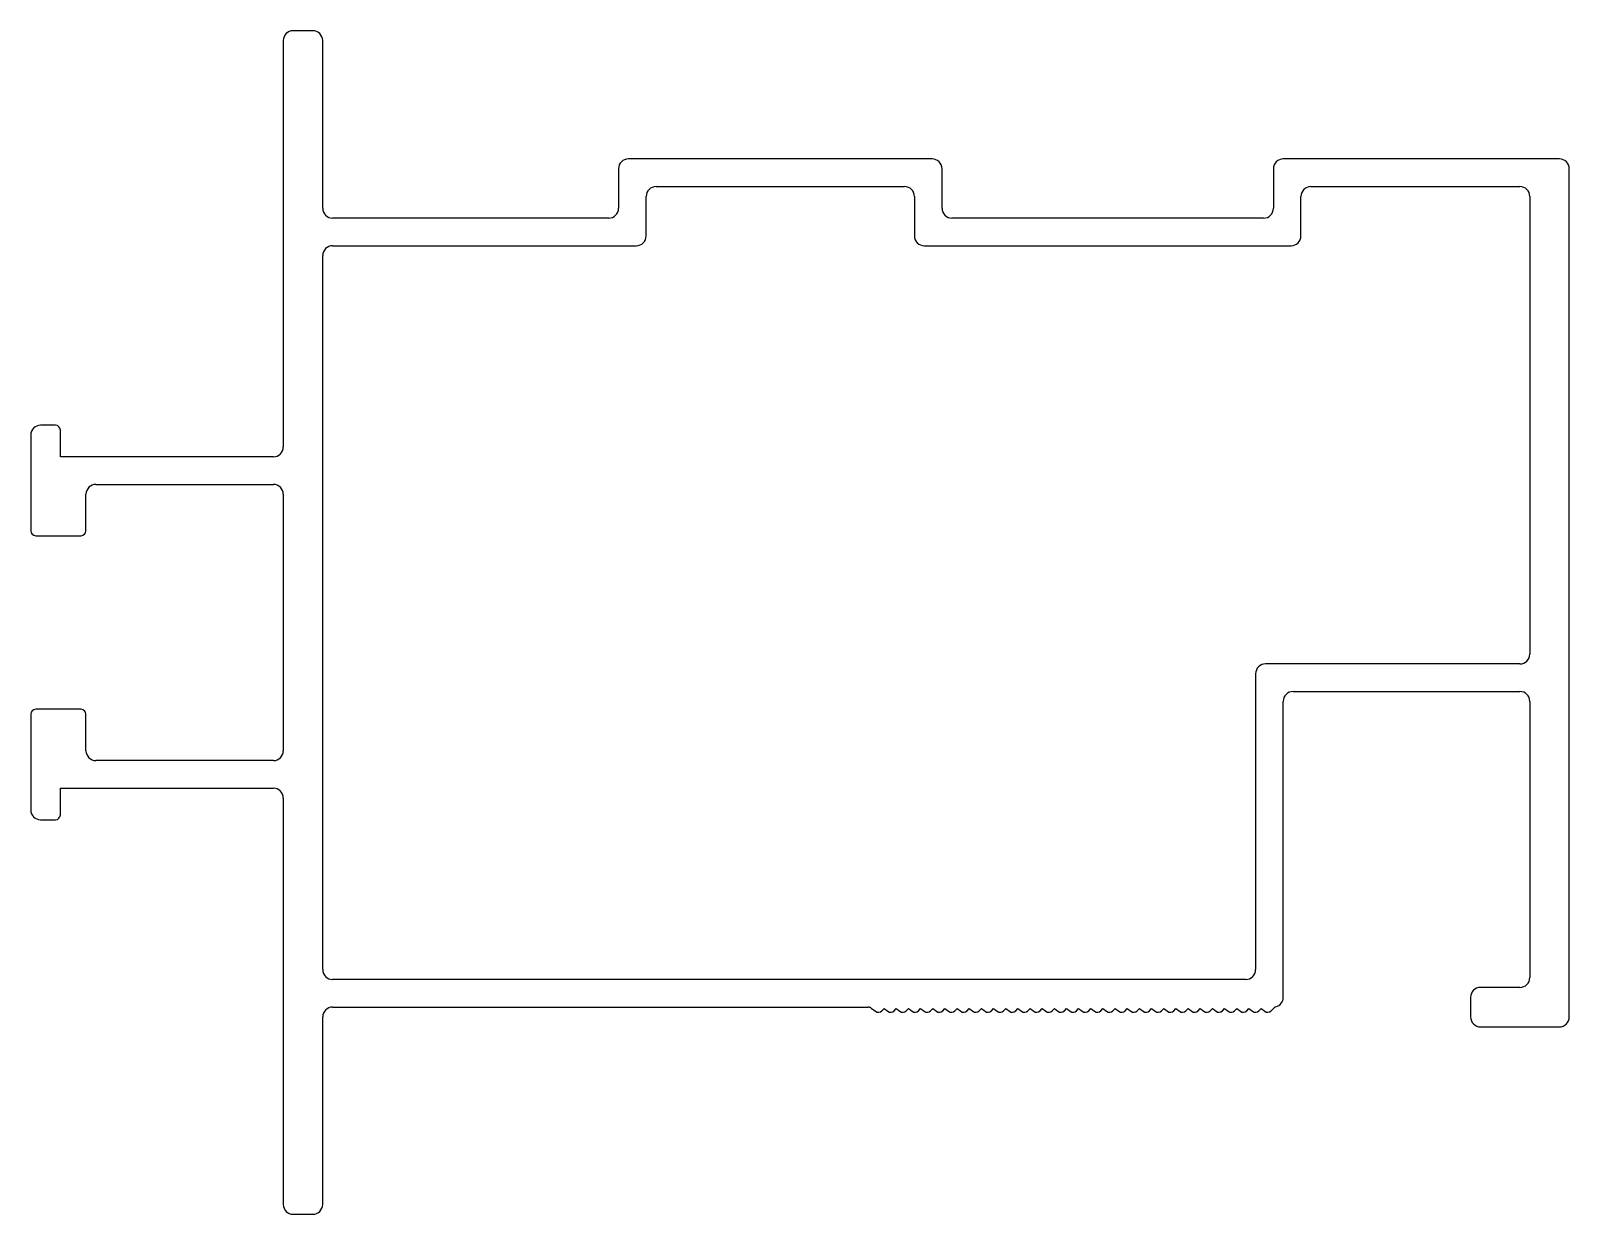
# Model space of a CAD drawing. Extents: x 1551.7 to 1629.7, y 1701.7 to 1761.7.
import ezdxf

# ---------------------------------------------------------------- set-up
doc = ezdxf.new("R2010")
doc.units = 0
doc.layers.get('0').update_dxf_attribs({"linetype": 'CONTINUOUS'})

msp = doc.modelspace()

# ---------------------------------------------------------------- linework, layer by layer
for p, q in [((1565.957, 1761.707), (1564.957, 1761.707)), ((1564.457, 1761.207), (1564.457, 1740.607)), ((1566.457, 1752.707), (1566.457, 1761.207)), ((1597.357, 1755.207), (1581.957, 1755.207)), ((1629.157, 1755.207), (1615.157, 1755.207)), ((1581.457, 1754.707), (1581.457, 1752.707)), ((1597.857, 1752.707), (1597.857, 1754.707)), ((1614.657, 1754.707), (1614.657, 1752.707)), ((1629.657, 1711.707), (1629.657, 1754.707)), ((1583.357, 1753.807), (1595.957, 1753.807)), ((1616.557, 1753.807), (1627.157, 1753.807)), ((1582.857, 1751.307), (1582.857, 1753.307)), ((1596.457, 1753.307), (1596.457, 1751.307)), ((1616.057, 1751.307), (1616.057, 1753.307)), ((1627.657, 1753.307), (1627.657, 1730.107)), ((1580.957, 1752.207), (1566.957, 1752.207)), ((1614.157, 1752.207), (1598.357, 1752.207)), ((1566.957, 1750.807), (1582.357, 1750.807)), ((1596.957, 1750.807), (1615.557, 1750.807)), ((1566.457, 1714.107), (1566.457, 1750.307)), ((1551.657, 1741.207), (1551.657, 1736.357)), ((1552.907, 1741.707), (1552.157, 1741.707)), ((1553.157, 1740.107), (1553.157, 1741.457)), ((1563.957, 1740.107), (1553.157, 1740.107)), ((1554.957, 1738.707), (1563.957, 1738.707)), ((1554.457, 1736.357), (1554.457, 1738.207)), ((1564.457, 1738.207), (1564.457, 1725.207)), ((1551.907, 1736.107), (1554.207, 1736.107)), ((1627.157, 1729.607), (1614.257, 1729.607)), ((1613.757, 1729.106), (1613.757, 1714.107)), ((1615.157, 1712.707), (1615.157, 1727.706)), ((1615.657, 1728.207), (1627.157, 1728.207)), ((1627.657, 1727.706), (1627.657, 1713.707)), ((1551.657, 1727.057), (1551.657, 1722.207)), ((1554.207, 1727.307), (1551.907, 1727.307)), ((1554.457, 1725.207), (1554.457, 1727.057)), ((1563.957, 1724.707), (1554.957, 1724.707)), ((1553.157, 1721.957), (1553.157, 1723.306)), ((1553.157, 1723.306), (1563.957, 1723.306)), ((1564.457, 1722.807), (1564.457, 1702.207)), ((1552.157, 1721.707), (1552.907, 1721.707)), ((1613.257, 1713.607), (1566.957, 1713.607)), ((1627.157, 1713.207), (1625.157, 1713.207)), ((1566.957, 1712.207), (1594.118, 1712.207)), ((1594.265, 1712.159), (1594.49, 1711.995)), ((1594.814, 1712.02), (1594.923, 1712.129)), ((1594.923, 1712.129), (1595.107, 1711.995)), ((1595.431, 1712.02), (1595.539, 1712.129)), ((1595.539, 1712.129), (1595.723, 1711.995)), ((1596.047, 1712.02), (1596.155, 1712.129)), ((1596.155, 1712.129), (1596.34, 1711.995)), ((1596.663, 1712.02), (1596.772, 1712.129)), ((1596.772, 1712.129), (1596.956, 1711.995)), ((1597.28, 1712.02), (1597.388, 1712.129)), ((1597.388, 1712.129), (1597.572, 1711.995)), ((1597.896, 1712.02), (1598.005, 1712.129)), ((1598.005, 1712.129), (1598.189, 1711.995)), ((1598.513, 1712.02), (1598.621, 1712.129)), ((1598.621, 1712.129), (1598.805, 1711.995)), ((1599.129, 1712.02), (1599.237, 1712.129)), ((1599.237, 1712.129), (1599.422, 1711.995)), ((1599.745, 1712.02), (1599.854, 1712.129)), ((1599.854, 1712.129), (1600.038, 1711.995)), ((1600.362, 1712.02), (1600.47, 1712.129)), ((1600.47, 1712.129), (1600.655, 1711.995)), ((1600.978, 1712.02), (1601.087, 1712.129)), ((1601.087, 1712.129), (1601.271, 1711.995)), ((1601.595, 1712.02), (1601.703, 1712.129)), ((1601.703, 1712.129), (1601.887, 1711.995)), ((1602.211, 1712.02), (1602.32, 1712.129)), ((1602.32, 1712.129), (1602.504, 1711.995)), ((1602.828, 1712.02), (1602.936, 1712.129)), ((1602.936, 1712.129), (1603.12, 1711.995)), ((1603.444, 1712.02), (1603.552, 1712.129)), ((1603.552, 1712.129), (1603.737, 1711.995)), ((1604.06, 1712.02), (1604.169, 1712.129)), ((1604.169, 1712.129), (1604.353, 1711.995)), ((1604.677, 1712.02), (1604.785, 1712.129)), ((1604.785, 1712.129), (1604.969, 1711.995)), ((1605.293, 1712.02), (1605.402, 1712.129)), ((1605.402, 1712.129), (1605.586, 1711.995)), ((1605.91, 1712.02), (1606.018, 1712.129)), ((1606.018, 1712.129), (1606.202, 1711.995)), ((1606.526, 1712.02), (1606.634, 1712.129)), ((1606.634, 1712.129), (1606.819, 1711.995)), ((1607.142, 1712.02), (1607.251, 1712.129)), ((1607.251, 1712.129), (1607.435, 1711.995)), ((1607.759, 1712.02), (1607.867, 1712.129)), ((1607.867, 1712.129), (1608.051, 1711.995)), ((1608.375, 1712.02), (1608.484, 1712.129)), ((1608.484, 1712.129), (1608.668, 1711.995)), ((1608.992, 1712.02), (1609.1, 1712.129)), ((1609.1, 1712.129), (1609.284, 1711.995)), ((1609.608, 1712.02), (1609.716, 1712.129)), ((1609.716, 1712.129), (1609.901, 1711.995)), ((1610.224, 1712.02), (1610.333, 1712.129)), ((1610.333, 1712.129), (1610.517, 1711.995)), ((1610.841, 1712.02), (1610.949, 1712.129)), ((1610.949, 1712.129), (1611.134, 1711.995)), ((1611.457, 1712.02), (1611.566, 1712.129)), ((1611.566, 1712.129), (1611.75, 1711.995)), ((1612.074, 1712.02), (1612.182, 1712.129)), ((1612.182, 1712.129), (1612.366, 1711.995)), ((1612.69, 1712.02), (1612.799, 1712.129)), ((1612.799, 1712.129), (1612.983, 1711.995)), ((1613.306, 1712.02), (1613.415, 1712.129)), ((1613.415, 1712.129), (1613.599, 1711.995)), ((1613.923, 1712.02), (1614.031, 1712.129)), ((1614.031, 1712.129), (1614.216, 1711.995)), ((1614.539, 1712.02), (1614.679, 1712.16)), ((1624.657, 1712.707), (1624.657, 1711.707)), ((1566.457, 1702.207), (1566.457, 1711.707)), ((1625.157, 1711.206), (1629.157, 1711.206)), ((1564.957, 1701.707), (1565.957, 1701.707))]:
    msp.add_line(p, q)
for centre, radius, start, end in [((1564.957, 1761.207), 0.5, 89.99732, 179.99585), ((1565.957, 1761.207), 0.5, 0.00415, 90.00268), ((1581.957, 1754.707), 0.5, 89.99732, 179.99585), ((1597.357, 1754.707), 0.5, 0.00415, 89.99585), ((1615.157, 1754.707), 0.5, 90.00415, 179.99585), ((1629.157, 1754.707), 0.5, 0.00415, 90.00268), ((1583.357, 1753.307), 0.5, 89.99732, 179.99585), ((1595.957, 1753.307), 0.5, 0.00415, 89.99585), ((1616.557, 1753.307), 0.5, 90.00415, 179.99585), ((1627.157, 1753.307), 0.5, 0.00415, 89.99585), ((1566.957, 1752.707), 0.5, 180.00415, 269.99585), ((1580.957, 1752.707), 0.5, 269.99732, 359.99585), ((1598.357, 1752.707), 0.5, 180.00415, 270.00268), ((1614.157, 1752.707), 0.5, 269.99732, 359.99585), ((1582.357, 1751.307), 0.5, 269.99732, 359.99585), ((1596.957, 1751.307), 0.5, 180.00415, 270.00268), ((1615.557, 1751.307), 0.5, 269.99732, 359.99585), ((1566.957, 1750.307), 0.5, 90.00415, 179.99585), ((1552.157, 1741.207), 0.5, 89.99732, 179.99585), ((1552.907, 1741.457), 0.25, 0, 90), ((1563.957, 1740.607), 0.5, 270.00415, 359.99585), ((1554.957, 1738.207), 0.5, 89.99732, 179.99585), ((1563.957, 1738.207), 0.5, 0.00415, 89.99585), ((1551.907, 1736.357), 0.25, 180, 270), ((1554.207, 1736.357), 0.25, 270, 0), ((1627.157, 1730.107), 0.5, 270.00415, 359.99585), ((1614.257, 1729.107), 0.5, 89.99732, 180.02317), ((1615.657, 1727.707), 0.5, 89.99732, 180.02317), ((1627.157, 1727.707), 0.5, 359.97683, 89.99585), ((1551.907, 1727.057), 0.25, 90, 180), ((1554.207, 1727.057), 0.25, 0, 90), ((1554.957, 1725.207), 0.5, 180.00415, 270.00268), ((1563.957, 1725.207), 0.5, 270.00415, 359.99585), ((1563.957, 1722.806), 0.5, 0.00415, 89.99585), ((1552.157, 1722.207), 0.5, 180.00415, 270.00268), ((1552.907, 1721.957), 0.25, 270, 0), ((1566.957, 1714.107), 0.5, 180.00415, 269.99585), ((1613.257, 1714.107), 0.5, 269.99732, 359.99585), ((1627.157, 1713.707), 0.5, 270.00415, 359.99585), ((1625.157, 1712.707), 0.5, 90.00415, 179.99585), ((1566.957, 1711.707), 0.5, 90.00415, 179.99585), ((1594.118, 1711.957), 0.25, 53.99539, 90), ((1614.856, 1711.983), 0.25, 105.37775, 134.99342), ((1614.657, 1712.707), 0.5, 285.37896, 0.00405), ((1594.637, 1712.197), 0.25, 233.99539, 314.99342), ((1595.254, 1712.197), 0.25, 233.99539, 315), ((1595.87, 1712.197), 0.25, 233.99539, 314.99342), ((1596.487, 1712.197), 0.25, 233.99539, 314.99342), ((1597.103, 1712.197), 0.25, 233.99539, 315), ((1597.719, 1712.197), 0.25, 233.99539, 314.99342), ((1598.336, 1712.197), 0.25, 233.99539, 314.99342), ((1598.952, 1712.197), 0.25, 233.99539, 315), ((1599.569, 1712.197), 0.25, 233.99539, 314.99342), ((1600.185, 1712.197), 0.25, 233.99539, 314.99342), ((1600.802, 1712.197), 0.25, 233.99539, 315), ((1601.418, 1712.197), 0.25, 233.99539, 314.99342), ((1602.034, 1712.197), 0.25, 233.99539, 314.99342), ((1602.651, 1712.197), 0.25, 233.99539, 315), ((1603.267, 1712.197), 0.25, 233.99539, 314.99342), ((1603.884, 1712.197), 0.25, 233.99539, 314.99342), ((1604.5, 1712.197), 0.25, 233.99539, 315), ((1605.116, 1712.197), 0.25, 233.99539, 314.99342), ((1605.733, 1712.197), 0.25, 233.99539, 314.99342), ((1606.349, 1712.197), 0.25, 233.99084, 314.99342), ((1606.966, 1712.197), 0.25, 233.99539, 314.99342), ((1607.582, 1712.197), 0.25, 233.99539, 315), ((1608.198, 1712.197), 0.25, 233.99539, 314.99342), ((1608.815, 1712.197), 0.25, 233.99539, 314.99342), ((1609.431, 1712.197), 0.25, 233.99539, 315), ((1610.048, 1712.197), 0.25, 233.99539, 314.99342), ((1610.664, 1712.197), 0.25, 233.99539, 314.99342), ((1611.28, 1712.197), 0.25, 233.99539, 315), ((1611.897, 1712.197), 0.25, 233.99539, 314.99342), ((1612.513, 1712.197), 0.25, 233.99539, 314.99342), ((1613.13, 1712.197), 0.25, 233.99539, 315), ((1613.746, 1712.197), 0.25, 233.99539, 314.99342), ((1614.363, 1712.197), 0.25, 233.99539, 314.99342), ((1625.157, 1711.706), 0.5, 179.97683, 269.99585), ((1629.157, 1711.706), 0.5, 269.99732, 0.02317), ((1564.957, 1702.207), 0.5, 180.00415, 270.00268), ((1565.957, 1702.207), 0.5, 269.99732, 359.99585)]:
    msp.add_arc(centre, radius, start, end)

doc.saveas('drawing.dxf')
